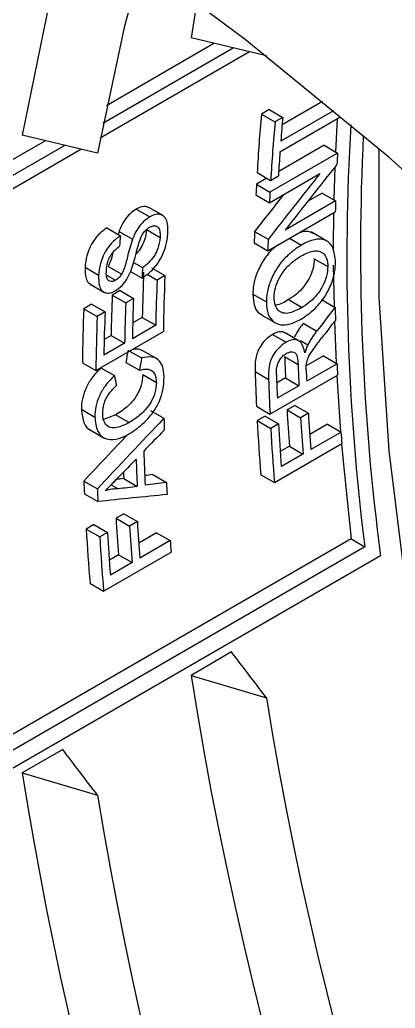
# Model space of a CAD drawing. Extents: x 16.7 to 113.1, y 4.5 to 84.5.
# Drawn here: x 75.558 to 75.951, y 64.513 to 65.547 of the extents above; entities that cross this region are included whole.
import ezdxf

# ---------------------------------------------------------------- set-up
doc = ezdxf.new("R2010")
doc.units = 0
doc.header["$MEASUREMENT"] = 0
doc.layers.add('OBJECT', color=7, linetype='CONTINUOUS')

msp = doc.modelspace()

# ---------------------------------------------------------------- linework, layer by layer
at = {"layer": 'OBJECT'}
for p, q in [((75.7425, 65.5596), (75.7373, 65.5286)), ((75.8163, 65.5099), (75.7373, 65.5286)), ((75.6487, 65.4579), (75.7613, 65.5229)), ((75.6423, 65.4238), (75.7986, 65.5141)), ((75.6451, 65.4393), (75.7816, 65.5181)), ((75.875, 65.462), (75.8327, 65.4375)), ((75.8192, 65.4535), (75.811, 65.4488)), ((75.811, 65.4488), (75.8252, 65.4406)), ((75.8192, 65.4535), (75.8334, 65.4453)), ((75.8867, 65.4523), (75.8313, 65.4204)), ((75.8334, 65.4453), (75.8252, 65.4406)), ((75.8305, 65.4093), (75.8931, 65.4454)), ((75.8904, 65.4439), (75.8885, 65.4093)), ((75.6395, 65.4078), (75.5605, 65.4266)), ((75.4013, 65.2986), (75.6048, 65.416)), ((75.4041, 65.3167), (75.5845, 65.4209)), ((75.8766, 65.4162), (75.8292, 65.3888)), ((75.8766, 65.4162), (75.8908, 65.408)), ((75.385, 65.2753), (75.6218, 65.412)), ((75.8908, 65.408), (75.82, 65.3672)), ((75.8065, 65.3875), (75.8207, 65.3794)), ((75.8195, 65.356), (75.8723, 65.3865)), ((75.8207, 65.3794), (75.8289, 65.3841)), ((75.8168, 65.3817), (75.8059, 65.3754)), ((75.8059, 65.3754), (75.82, 65.3672)), ((75.8053, 65.3642), (75.8195, 65.356)), ((75.8746, 65.3661), (75.8594, 65.3573)), ((75.8746, 65.3661), (75.8887, 65.3579)), ((75.8887, 65.3579), (75.836, 65.3274)), ((75.68, 65.3494), (75.6941, 65.3412)), ((75.7074, 65.3428), (75.6932, 65.351)), ((75.8177, 65.3057), (75.8884, 65.3465)), ((75.6491, 65.3296), (75.6633, 65.3215)), ((75.6619, 65.3259), (75.6609, 65.3228)), ((75.6619, 65.3259), (75.6761, 65.3177)), ((75.6908, 65.3278), (75.705, 65.3196)), ((75.8039, 65.3259), (75.818, 65.3177)), ((75.8796, 65.3159), (75.8631, 65.3254)), ((75.8036, 65.3139), (75.8177, 65.3057)), ((75.8405, 65.3189), (75.8529, 65.3117)), ((75.6772, 65.2935), (75.6865, 65.2881)), ((75.8664, 65.2974), (75.8806, 65.2893)), ((75.8863, 65.2908), (75.8871, 65.2472)), ((75.6263, 65.2885), (75.6405, 65.2803)), ((75.6505, 65.2894), (75.6647, 65.2812)), ((75.6739, 65.2839), (75.686, 65.2769)), ((75.6914, 65.2812), (75.7018, 65.2751)), ((75.6958, 65.288), (75.71, 65.2798)), ((75.6318, 65.2707), (75.646, 65.2625)), ((75.6489, 65.2802), (75.6583, 65.2748)), ((75.71, 65.2798), (75.7018, 65.2751)), ((75.663, 65.2641), (75.6548, 65.2593)), ((75.663, 65.2641), (75.6771, 65.2559)), ((75.802, 65.2604), (75.8162, 65.2522)), ((75.6332, 65.2499), (75.625, 65.2451)), ((75.6332, 65.2499), (75.6473, 65.2417)), ((75.6548, 65.2593), (75.669, 65.2512)), ((75.6771, 65.2559), (75.669, 65.2512)), ((75.8395, 65.2546), (75.8537, 65.2464)), ((75.8741, 65.2547), (75.8883, 65.2465)), ((75.625, 65.2451), (75.6392, 65.237)), ((75.6473, 65.2417), (75.6392, 65.237)), ((75.6863, 65.236), (75.6763, 65.2302)), ((75.6863, 65.236), (75.7004, 65.2278)), ((75.8115, 65.2384), (75.8257, 65.2302)), ((75.8549, 65.2299), (75.8691, 65.2217)), ((75.8875, 65.2318), (75.8894, 65.1879)), ((75.6377, 65.1803), (75.7084, 65.2211)), ((75.7004, 65.2278), (75.6759, 65.2137)), ((75.85, 65.2115), (75.8359, 65.2197)), ((75.6678, 65.2089), (75.646, 65.1964)), ((75.6536, 65.2171), (75.6464, 65.2129)), ((75.6536, 65.2171), (75.6678, 65.2089)), ((75.8226, 65.2181), (75.8368, 65.21)), ((75.8521, 65.2118), (75.8597, 65.2074)), ((75.673, 65.2007), (75.6856, 65.1935)), ((75.7011, 65.193), (75.6869, 65.2011)), ((75.6235, 65.1884), (75.6377, 65.1803)), ((75.6691, 65.1888), (75.6832, 65.1806)), ((75.8353, 65.195), (75.8494, 65.1868)), ((75.876, 65.1956), (75.858, 65.1852)), ((75.8902, 65.1875), (75.8585, 65.1691)), ((75.876, 65.1956), (75.8902, 65.1875)), ((75.643, 65.1831), (75.6571, 65.175)), ((75.8044, 65.1793), (75.8185, 65.1711)), ((75.6868, 65.1761), (75.701, 65.1679)), ((75.82, 65.1348), (75.8908, 65.1756)), ((75.8362, 65.1726), (75.827, 65.1673)), ((75.8362, 65.1726), (75.8503, 65.1644)), ((75.8503, 65.1644), (75.8276, 65.1513)), ((75.6225, 65.1398), (75.6366, 65.1316)), ((75.6948, 65.1386), (75.7089, 65.1304)), ((75.8059, 65.143), (75.82, 65.1348)), ((75.846, 65.1439), (75.8379, 65.1392)), ((75.8379, 65.1392), (75.852, 65.131)), ((75.846, 65.1439), (75.8602, 65.1357)), ((75.8602, 65.1357), (75.852, 65.131)), ((75.6585, 65.1341), (75.6457, 65.129)), ((75.6585, 65.1341), (75.6726, 65.1259)), ((75.8148, 65.1326), (75.8067, 65.1279)), ((75.8067, 65.1279), (75.8208, 65.1197)), ((75.8148, 65.1326), (75.829, 65.1244)), ((75.6291, 65.1197), (75.6459, 65.11)), ((75.829, 65.1244), (75.8208, 65.1197)), ((75.8802, 65.1241), (75.8616, 65.1134)), ((75.8944, 65.1159), (75.8627, 65.0976)), ((75.8802, 65.1241), (75.8944, 65.1159)), ((75.8246, 65.0631), (75.8953, 65.1039)), ((75.8403, 65.1011), (75.8308, 65.0956)), ((75.8403, 65.1011), (75.8545, 65.0929)), ((75.8545, 65.0929), (75.8319, 65.0798)), ((75.6251, 65.0647), (75.6393, 65.0566)), ((75.6668, 65.0673), (75.681, 65.0591)), ((75.6974, 65.0715), (75.7116, 65.0633)), ((75.8104, 65.0713), (75.8246, 65.0631)), ((75.6536, 65.0607), (75.661, 65.0564)), ((75.6257, 65.0514), (75.6398, 65.0432)), ((75.6669, 65.0304), (75.6588, 65.0257)), ((75.6588, 65.0257), (75.673, 65.0175)), ((75.6669, 65.0304), (75.6811, 65.0222)), ((75.6811, 65.0222), (75.673, 65.0175)), ((75.6357, 65.0191), (75.6276, 65.0144)), ((75.6276, 65.0144), (75.6418, 65.0062)), ((75.6357, 65.0191), (75.6499, 65.0109)), ((75.9051, 65.0041), (75.3707, 64.6957)), ((75.6499, 65.0109), (75.6418, 65.0062)), ((75.7013, 65.0106), (75.6826, 64.9998)), ((75.7155, 65.0024), (75.6838, 64.9841)), ((75.7013, 65.0106), (75.7155, 65.0024)), ((75.9051, 65.0041), (75.9194, 64.9959)), ((75.9194, 64.9959), (75.385, 64.6874)), ((75.9357, 64.9865), (75.4013, 64.678)), ((75.6457, 64.9495), (75.7165, 64.9903)), ((75.6614, 64.9875), (75.6518, 64.982)), ((75.6614, 64.9875), (75.6756, 64.9793)), ((75.6756, 64.9793), (75.653, 64.9663)), ((75.6315, 64.9577), (75.6457, 64.9495)), ((75.7797, 64.8858), (75.7373, 64.8613)), ((75.7373, 64.8613), (75.8163, 64.8378)), ((75.603, 64.7837), (75.5605, 64.7592)), ((75.5605, 64.7592), (75.6395, 64.7358))]:
    msp.add_line(p, q, dxfattribs=at)
at = {"layer": 'OBJECT', "flags": 128}
for points in [[(77.4914, 63.1495), (77.4899, 63.1534), (77.411, 63.3512), (77.3238, 63.5477), (77.2288, 63.742), (77.1263, 63.9334), (77.0168, 64.1211), (76.9007, 64.3044), (76.7784, 64.4825), (76.6504, 64.6546), (76.5173, 64.8202), (76.3796, 64.9785), (76.2379, 65.1289), (76.0927, 65.2708), (75.9445, 65.4036), (75.7941, 65.5268), (75.642, 65.6398), (75.5242, 65.7196)], [(75.6019, 65.6145), (75.5886, 65.5648), (75.5605, 65.4266)], [(75.6793, 65.5837), (75.6672, 65.5395), (75.6395, 65.4078)], [(75.9339, 65.4127), (75.9339, 65.2572), (75.9444, 65.0962), (75.9652, 64.9306), (75.9963, 64.7613), (76.0375, 64.5896), (76.0885, 64.4162), (76.149, 64.2424), (76.2187, 64.0692), (76.2972, 63.8976), (76.3839, 63.7286)], [(75.8878, 65.3933), (75.8875, 65.382), (75.8868, 65.359)], [(75.8866, 65.3455), (75.8863, 65.309), (75.8863, 65.3059)], [(75.89, 65.1752), (75.891, 65.1589), (75.894, 65.1162)], [(75.895, 65.1037), (75.8969, 65.082), (75.9051, 65.0041)], [(75.6665, 65.074), (75.6666, 65.0709), (75.6668, 65.0673)]]:
    msp.add_lwpolyline(points, dxfattribs=at)
at = {"layer": 'OBJECT'}
for centre, radius, start, end in [((77.8419, 65.2703), 2.0387, 174.9771, 176.704), ((77.8367, 65.2623), 2.0193, 174.9332, 176.6762), ((77.813, 65.2696), 1.9874, 174.9266, 175.6493), ((78.3215, 65.2971), 2.421, 176.6776, 187.1464), ((78.3594, 65.3062), 2.4446, 177.18, 187.5141), ((77.8798, 65.2647), 2.0544, 175.9641, 176.6693), ((77.9809, 65.2986), 2.093, 177.0037, 177.328), ((77.9353, 65.2649), 2.1323, 177.0301, 177.3313), ((77.9209, 65.2572), 2.1038, 177.0041, 177.3094), ((78.0753, 65.2949), 2.1875, 178.3499, 178.6471), ((78.0094, 65.2622), 2.2065, 178.3463, 178.6577), ((77.683, 65.1698), 2.0254, 175.7054, 176.0189), ((78.0009, 65.2542), 2.1838, 178.3326, 178.6473), ((77.7877, 65.1802), 2.1039, 177.06, 177.3654), ((77.8801, 65.1949), 2.1942, 177.691, 178.9279), ((77.8759, 65.1867), 2.1759, 177.6717, 178.9189), ((77.8942, 65.1911), 2.186, 177.6738, 179.2142), ((77.8521, 65.1759), 2.1989, 177.8263, 178.9271), ((77.8476, 65.1678), 2.1802, 177.808, 178.9182), ((77.8557, 65.1725), 2.1802, 177.808, 178.9182), ((77.8306, 65.1584), 2.2073, 177.7475, 179.2201), ((77.8227, 65.1553), 2.1771, 177.7261, 178.9187), ((78.2756, 65.2947), 2.3878, 181.1549, 181.476), ((77.8252, 65.1503), 2.1878, 177.7282, 179.2138), ((78.312, 65.2821), 2.4782, 182.0142, 182.5321), ((78.3729, 65.2981), 2.4851, 182.5528, 182.826), ((78.2843, 65.2644), 2.4814, 181.966, 182.8049), ((78.3063, 65.2739), 2.4584, 182.0305, 182.5526), ((78.3297, 65.2793), 2.4737, 182.2717, 182.5519), ((78.2797, 65.2563), 2.4626, 181.982, 182.8275), ((78.2782, 65.2606), 2.4529, 181.9708, 182.553), ((78.4166, 65.2876), 2.583, 183.2942, 184.1404), ((78.4204, 65.2842), 2.5645, 183.3206, 184.1732), ((78.1062, 65.1912), 2.398, 181.453, 181.7499), ((78.3916, 65.2701), 2.5889, 183.1502, 184.4054), ((78.4123, 65.2795), 2.5645, 183.3206, 184.1732), ((78.3861, 65.262), 2.5692, 183.1752, 184.4405), ((78.3843, 65.2661), 2.5592, 183.1738, 184.1738), ((78.4792, 65.3044), 2.5917, 184.1705, 184.4374), ((78.1477, 65.1808), 2.4614, 181.9748, 182.8058), ((78.1392, 65.1761), 2.461, 182.0574, 182.7229), ((78.0907, 65.1602), 2.4675, 182.2168, 182.526), ((78.2345, 65.1966), 2.5264, 183.0241, 183.3108), ((78.1141, 65.1532), 2.4767, 182.236, 182.5441), ((78.2551, 65.1851), 2.6012, 183.5132, 184.3556), ((78.2602, 65.1818), 2.584, 183.5413, 184.3896), ((78.2285, 65.1675), 2.6054, 183.3694, 184.6199), ((78.252, 65.1771), 2.584, 183.5413, 184.3896), ((78.2241, 65.1595), 2.5869, 183.3964, 184.6563), ((78.2217, 65.1635), 2.5764, 183.3948, 184.3907), ((78.3379, 65.2036), 2.6301, 184.3889, 184.6526), ((79.6608, 65.4811), 3.9721, 188.9776, 226.6892), ((79.6144, 65.4548), 3.8479, 189.2261, 226.5261), ((79.5, 65.3867), 3.9891, 189.0498, 222.3022), ((79.4376, 65.3527), 3.8479, 189.2261, 226.5261), ((78.9194, 65.1124), 3.7543, 188.8256, 208.9415)]:
    msp.add_arc(centre, radius, start, end, dxfattribs=at)
for centre, major_axis, ratio, start_param, end_param in [((77.4658, 64.2206), (2.7887, 3.4515), 0.442764, 1.587887, 1.607624), ((77.447, 64.2097), (2.7887, 3.4515), 0.442764, 1.587557, 1.607294), ((77.447, 64.2097), (2.8117, 3.4799), 0.442764, 1.596584, 1.607564), ((77.6741, 64.3409), (3.0118, 3.5685), 0.419395, 1.669404, 1.676158), ((77.694, 64.3523), (3.033, 3.5798), 0.41727, 1.676493, 1.681623), ((77.4004, 64.1829), (-0.6553, 2.4054), 0.687504, 0.956272, 0.962028), ((77.4004, 64.1829), (-0.6499, 2.3857), 0.687504, 0.956203, 0.962007), ((77.3781, 64.17), (-1.5378, 1.9114), 0.445009, 0.709155, 0.714959), ((77.555, 64.2721), (4.4578, 4.3823), 0.30696, 1.685397, 1.701747), ((77.5931, 64.2941), (4.7747, 4.5665), 0.289283, 1.69096, 1.695646), ((77.555, 64.2721), (4.4945, 4.4184), 0.30696, 1.690694, 1.701371), ((77.5932, 64.2941), (4.7763, 4.5675), 0.289199, 1.697391, 1.701393), ((77.1346, 64.0294), (4.9947, 0.3322), 0.23569, 1.853363, 1.855006), ((77.1347, 64.0295), (4.9943, 0.3319), 0.235696, 1.847021, 1.848807), ((77.1347, 64.0295), (4.9535, 0.3292), 0.235696, 1.846507, 1.851198), ((77.1346, 64.0294), (4.9539, 0.3295), 0.23569, 1.852902, 1.857121), ((77.1281, 64.0256), (4.6563, 0.1186), 0.238594, 1.873671, 1.890041)]:
    msp.add_ellipse(centre, major_axis=major_axis, ratio=ratio, start_param=start_param, end_param=end_param, dxfattribs=at)
for points, knots in [([(75.68, 65.3494), (75.6778, 65.3479), (75.6734, 65.3449), (75.6673, 65.3374), (75.6638, 65.3308), (75.6623, 65.3269), (75.6619, 65.3259)], [0, 0, 0, 0, 0.289942, 0.583, 0.89452, 1, 1, 1, 1]), ([(75.693, 65.3506), (75.6917, 65.3513), (75.6889, 65.3527), (75.6841, 65.3515), (75.6809, 65.3499), (75.68, 65.3494)], [0, 0, 0, 0, 0.366604, 0.816044, 1, 1, 1, 1]), ([(75.7132, 65.3248), (75.7131, 65.3292), (75.713, 65.3362), (75.7089, 65.3425), (75.7036, 65.3444), (75.6983, 65.3434), (75.6951, 65.3417), (75.6941, 65.3412)], [0, 0, 0, 0, 0.335654, 0.537028, 0.739762, 0.92442, 1, 1, 1, 1]), ([(75.6941, 65.3412), (75.692, 65.3397), (75.6875, 65.3367), (75.6814, 65.3292), (75.678, 65.3226), (75.6765, 65.3187), (75.6761, 65.3177)], [0, 0, 0, 0, 0.289935, 0.58296, 0.894469, 1, 1, 1, 1]), ([(75.6938, 65.3304), (75.6952, 65.331), (75.6978, 65.3322), (75.7011, 65.3318), (75.7037, 65.3295), (75.7051, 65.3253), (75.705, 65.3214), (75.705, 65.3196)], [0, 0, 0, 0, 0.17781, 0.356247, 0.528494, 0.771978, 1, 1, 1, 1]), ([(75.6491, 65.3296), (75.6459, 65.3273), (75.6405, 65.3233), (75.6341, 65.3147), (75.6294, 65.3052), (75.627, 65.2962), (75.6265, 65.2905), (75.6263, 65.2885)], [0, 0, 0, 0, 0.251966, 0.423411, 0.594965, 0.857642, 1, 1, 1, 1]), ([(75.6908, 65.3278), (75.6902, 65.3239), (75.6894, 65.318), (75.6853, 65.3094), (75.682, 65.3045), (75.68, 65.3028), (75.6797, 65.3025)], [0, 0, 0, 0, 0.4500403, 0.7033982, 0.9593539, 1, 1, 1, 1]), ([(75.6837, 65.3165), (75.6847, 65.3191), (75.6862, 65.3229), (75.6898, 65.3274), (75.6921, 65.3293), (75.6934, 65.3302), (75.6938, 65.3304)], [0, 0, 0, 0, 0.467311, 0.690538, 0.913377, 1, 1, 1, 1]), ([(75.686, 65.2769), (75.6892, 65.2792), (75.6956, 65.2836), (75.7038, 65.2939), (75.7097, 65.3056), (75.7124, 65.316), (75.7129, 65.3222), (75.7132, 65.3248)], [0, 0, 0, 0, 0.2158717, 0.4335014, 0.6207385, 0.8461741, 1, 1, 1, 1]), ([(75.8654, 65.3238), (75.8631, 65.3248), (75.8587, 65.3269), (75.8528, 65.3252), (75.8499, 65.3243)], [0, 0, 0, 0, 0.4996624, 1, 1, 1, 1]), ([(75.6633, 65.3215), (75.6601, 65.3191), (75.6547, 65.3151), (75.6483, 65.3065), (75.6436, 65.297), (75.6412, 65.288), (75.6407, 65.2823), (75.6405, 65.2803)], [0, 0, 0, 0, 0.25196, 0.423403, 0.594954, 0.857647, 1, 1, 1, 1]), ([(75.6761, 65.3177), (75.675, 65.3146), (75.673, 65.3085), (75.6703, 65.2981), (75.6684, 65.289), (75.6654, 65.2828), (75.6647, 65.2812)], [0, 0, 0, 0, 0.251193, 0.501935, 0.869559, 1, 1, 1, 1]), ([(75.6742, 65.2845), (75.6752, 65.2872), (75.6776, 65.294), (75.6801, 65.3046), (75.6825, 65.3125), (75.6837, 65.3165)], [0, 0, 0, 0, 0.250637, 0.625418, 1, 1, 1, 1]), ([(75.705, 65.3196), (75.7044, 65.3158), (75.7035, 65.3099), (75.6995, 65.3011), (75.6943, 65.2942), (75.6897, 65.2904), (75.687, 65.2884), (75.6865, 65.2881)], [0, 0, 0, 0, 0.333458, 0.521188, 0.710844, 0.955928, 1, 1, 1, 1]), ([(75.8285, 65.3119), (75.8266, 65.3106), (75.8212, 65.3067), (75.8132, 65.2964), (75.8062, 65.2831), (75.8025, 65.2705), (75.8022, 65.2634), (75.802, 65.2604)], [0, 0, 0, 0, 0.123171, 0.361355, 0.600465, 0.828766, 1, 1, 1, 1]), ([(75.8529, 65.3117), (75.8475, 65.3081), (75.8386, 65.302), (75.8273, 65.2884), (75.8204, 65.2749), (75.8167, 65.2624), (75.8163, 65.2553), (75.8162, 65.2522)], [0, 0, 0, 0, 0.287559, 0.481088, 0.67537, 0.860869, 1, 1, 1, 1]), ([(75.8887, 65.294), (75.8882, 65.2993), (75.8872, 65.3083), (75.8809, 65.3161), (75.872, 65.3186), (75.8622, 65.3166), (75.8554, 65.3131), (75.8529, 65.3117)], [0, 0, 0, 0, 0.262984, 0.446885, 0.631369, 0.8619, 1, 1, 1, 1]), ([(75.6487, 65.2854), (75.649, 65.2882), (75.6494, 65.2926), (75.6521, 65.2992), (75.6553, 65.3041), (75.659, 65.3078), (75.6614, 65.3096), (75.6625, 65.3104)], [0, 0, 0, 0, 0.320475, 0.50112, 0.682953, 0.852745, 1, 1, 1, 1]), ([(75.6555, 65.304), (75.6547, 65.3008), (75.6536, 65.296), (75.6513, 65.291), (75.6505, 65.2894)], [0, 0, 0, 0, 0.672247, 1, 1, 1, 1]), ([(75.8527, 65.3003), (75.8574, 65.3026), (75.8648, 65.3063), (75.8733, 65.3053), (75.8782, 65.3012), (75.8803, 65.2953), (75.8805, 65.2909), (75.8806, 65.2893)], [0, 0, 0, 0, 0.341424, 0.528139, 0.715141, 0.898311, 1, 1, 1, 1]), ([(75.8243, 65.257), (75.8246, 65.2603), (75.8251, 65.2669), (75.8294, 65.2773), (75.836, 65.2871), (75.8441, 65.2949), (75.8499, 65.2985), (75.8527, 65.3003)], [0, 0, 0, 0, 0.1970582, 0.3956122, 0.5735689, 0.8016123, 1, 1, 1, 1]), ([(75.8664, 65.2974), (75.8662, 65.2942), (75.8657, 65.2875), (75.8615, 65.2771), (75.8555, 65.2677), (75.8479, 65.2599), (75.8424, 65.2564), (75.8395, 65.2546)], [0, 0, 0, 0, 0.2025832, 0.4070727, 0.587108, 0.7845702, 1, 1, 1, 1]), ([(75.8537, 65.2347), (75.859, 65.2385), (75.868, 65.2448), (75.8788, 65.2591), (75.8854, 65.273), (75.8884, 65.2851), (75.8886, 65.2916), (75.8887, 65.294)], [0, 0, 0, 0, 0.291267, 0.492461, 0.694418, 0.886505, 1, 1, 1, 1]), ([(75.8664, 65.2974), (75.8664, 65.2975), (75.8664, 65.2975), (75.8664, 65.2975), (75.8664, 65.2975)], [0, 0, 0, 0, 0.5610637, 1, 1, 1, 1]), ([(75.6263, 65.2885), (75.6264, 65.2845), (75.6266, 65.2781), (75.629, 65.2723), (75.6313, 65.2713), (75.632, 65.2711)], [0, 0, 0, 0, 0.5392532, 0.8629101, 1, 1, 1, 1]), ([(75.6405, 65.2803), (75.6405, 65.2762), (75.6406, 65.2698), (75.6438, 65.2634), (75.6485, 65.2611), (75.6536, 65.2616), (75.657, 65.2633), (75.6583, 65.264)], [0, 0, 0, 0, 0.322737, 0.516451, 0.712292, 0.881666, 1, 1, 1, 1]), ([(75.6583, 65.2748), (75.6572, 65.2743), (75.655, 65.2732), (75.652, 65.2736), (75.6498, 65.2754), (75.6485, 65.2794), (75.6486, 65.2831), (75.6487, 65.2854)], [0, 0, 0, 0, 0.160348, 0.322051, 0.505692, 0.688699, 1, 1, 1, 1]), ([(75.6583, 65.264), (75.6606, 65.2656), (75.6649, 65.2686), (75.6706, 65.2763), (75.673, 65.2816), (75.6742, 65.2845)], [0, 0, 0, 0, 0.348848, 0.648983, 1, 1, 1, 1]), ([(75.6647, 65.2812), (75.6642, 65.2806), (75.6631, 65.2789), (75.6609, 65.2765), (75.6592, 65.2754), (75.6583, 65.2748)], [0, 0, 0, 0, 0.247919, 0.614576, 1, 1, 1, 1]), ([(75.8806, 65.2893), (75.8803, 65.286), (75.8799, 65.2794), (75.8756, 65.2689), (75.8696, 65.2596), (75.8621, 65.2518), (75.8566, 65.2482), (75.8537, 65.2464)], [0, 0, 0, 0, 0.2025831, 0.4070727, 0.587108, 0.7845702, 1, 1, 1, 1]), ([(75.802, 65.2604), (75.8024, 65.2559), (75.8031, 65.2475), (75.8073, 65.2405), (75.8109, 65.2391), (75.8118, 65.2388)], [0, 0, 0, 0, 0.474346, 0.872268, 1, 1, 1, 1]), ([(75.8162, 65.2522), (75.8165, 65.2476), (75.8172, 65.2391), (75.823, 65.2311), (75.831, 65.2275), (75.8417, 65.2285), (75.8495, 65.2326), (75.8537, 65.2347)], [0, 0, 0, 0, 0.218957, 0.402634, 0.585851, 0.776181, 1, 1, 1, 1]), ([(75.8537, 65.2464), (75.8493, 65.2441), (75.8424, 65.2405), (75.8336, 65.2398), (75.8284, 65.2432), (75.8249, 65.2488), (75.8246, 65.2542), (75.8243, 65.257)], [0, 0, 0, 0, 0.308889, 0.483301, 0.65937, 0.823551, 1, 1, 1, 1]), ([(75.8395, 65.2546), (75.835, 65.2519), (75.8302, 65.249), (75.8259, 65.2489), (75.8256, 65.2489)], [0, 0, 0, 0, 0.929066, 1, 1, 1, 1]), ([(75.8549, 65.2299), (75.8541, 65.2287), (75.8524, 65.2265), (75.8491, 65.2218), (75.847, 65.2181), (75.8455, 65.2156)], [0, 0, 0, 0, 0.250466, 0.501102, 1, 1, 1, 1]), ([(75.8357, 65.2194), (75.8353, 65.2197), (75.8336, 65.2211), (75.8294, 65.221), (75.8252, 65.2196), (75.823, 65.2183), (75.8226, 65.2181)], [0, 0, 0, 0, 0.129328, 0.525908, 0.933122, 1, 1, 1, 1]), ([(75.8691, 65.2217), (75.8682, 65.2206), (75.8665, 65.2183), (75.8632, 65.2137), (75.8611, 65.2099), (75.8597, 65.2074)], [0, 0, 0, 0, 0.2504658, 0.5011013, 1, 1, 1, 1]), ([(75.8226, 65.2181), (75.82, 65.2163), (75.8154, 65.2131), (75.81, 65.2062), (75.8065, 65.1994), (75.8042, 65.1902), (75.8043, 65.1837), (75.8044, 65.1793)], [0, 0, 0, 0, 0.224518, 0.396231, 0.537282, 0.678349, 1, 1, 1, 1]), ([(75.8368, 65.21), (75.8342, 65.2081), (75.8296, 65.2049), (75.8241, 65.198), (75.8206, 65.1913), (75.8184, 65.182), (75.8185, 65.1756), (75.8185, 65.1711)], [0, 0, 0, 0, 0.224516, 0.396226, 0.537281, 0.678348, 1, 1, 1, 1]), ([(75.8564, 65.1989), (75.8555, 65.2029), (75.8541, 65.2088), (75.8488, 65.2126), (75.8436, 65.213), (75.8394, 65.2114), (75.8371, 65.2101), (75.8368, 65.21)], [0, 0, 0, 0, 0.381142, 0.575192, 0.768685, 0.967369, 1, 1, 1, 1]), ([(75.8581, 65.1872), (75.8586, 65.1893), (75.8597, 65.194), (75.8641, 65.2009), (75.8689, 65.2076), (75.8723, 65.212), (75.874, 65.2142)], [0, 0, 0, 0, 0.2082312, 0.4715826, 0.7354665, 1, 1, 1, 1]), ([(75.6867, 65.2007), (75.6853, 65.2016), (75.6821, 65.2035), (75.6777, 65.2025), (75.6753, 65.202)], [0, 0, 0, 0, 0.44992, 1, 1, 1, 1]), ([(75.8267, 65.1762), (75.8267, 65.1787), (75.8267, 65.1826), (75.8284, 65.1884), (75.8309, 65.1926), (75.8339, 65.1962), (75.8362, 65.1977), (75.8373, 65.1984)], [0, 0, 0, 0, 0.309454, 0.485005, 0.661608, 0.828863, 1, 1, 1, 1]), ([(75.8373, 65.1984), (75.8389, 65.1991), (75.8416, 65.2003), (75.8451, 65.2), (75.8475, 65.198), (75.849, 65.1935), (75.8493, 65.1894), (75.8494, 65.1868)], [0, 0, 0, 0, 0.2107192, 0.3669782, 0.5240285, 0.7001598, 1, 1, 1, 1]), ([(75.8597, 65.2074), (75.8593, 65.2067), (75.8587, 65.2053), (75.8576, 65.2025), (75.8569, 65.2003), (75.8564, 65.1989)], [0, 0, 0, 0, 0.2504687, 0.5011038, 1, 1, 1, 1]), ([(75.7091, 65.1737), (75.7088, 65.1778), (75.7082, 65.1852), (75.7033, 65.1922), (75.6959, 65.1955), (75.6893, 65.1942), (75.6856, 65.1935)], [0, 0, 0, 0, 0.269831, 0.490787, 0.711647, 1, 1, 1, 1]), ([(75.858, 65.1812), (75.8579, 65.1817), (75.8579, 65.1827), (75.8579, 65.1847), (75.858, 65.1862), (75.8581, 65.1872)], [0, 0, 0, 0, 0.250126, 0.500364, 1, 1, 1, 1]), ([(75.643, 65.1831), (75.6396, 65.1797), (75.6335, 65.1735), (75.6268, 65.1618), (75.623, 65.1503), (75.6226, 65.1433), (75.6225, 65.1398)], [0, 0, 0, 0, 0.291781, 0.525326, 0.759024, 1, 1, 1, 1]), ([(75.6832, 65.1806), (75.6864, 65.1814), (75.6916, 65.1827), (75.6972, 65.1802), (75.7002, 65.1755), (75.7009, 65.1708), (75.701, 65.1682), (75.701, 65.1679)], [0, 0, 0, 0, 0.33578, 0.549267, 0.763136, 0.975466, 1, 1, 1, 1]), ([(75.6571, 65.175), (75.6537, 65.1715), (75.6476, 65.1654), (75.6409, 65.1536), (75.6371, 65.1422), (75.6368, 65.1352), (75.6366, 65.1316)], [0, 0, 0, 0, 0.291781, 0.525326, 0.759024, 1, 1, 1, 1]), ([(75.6868, 65.1761), (75.6865, 65.1725), (75.6859, 65.1657), (75.6815, 65.1553), (75.6744, 65.1458), (75.6665, 65.139), (75.6607, 65.1354), (75.6585, 65.1341)], [0, 0, 0, 0, 0.217152, 0.407497, 0.571609, 0.837974, 1, 1, 1, 1]), ([(75.701, 65.1679), (75.7007, 65.1643), (75.7001, 65.1575), (75.6957, 65.1471), (75.6885, 65.1376), (75.6806, 65.1308), (75.6748, 65.1273), (75.6726, 65.1259)], [0, 0, 0, 0, 0.217152, 0.407497, 0.571609, 0.837974, 1, 1, 1, 1]), ([(75.6729, 65.1143), (75.6782, 65.1179), (75.6871, 65.1239), (75.6979, 65.1364), (75.7046, 65.1483), (75.7087, 65.1612), (75.709, 65.1692), (75.7091, 65.1737)], [0, 0, 0, 0, 0.284859, 0.47883, 0.638289, 0.798142, 1, 1, 1, 1]), ([(75.6448, 65.1358), (75.645, 65.1388), (75.6453, 65.1439), (75.6485, 65.1517), (75.6531, 65.1586), (75.657, 65.1625), (75.6592, 65.1647)], [0, 0, 0, 0, 0.299276, 0.505206, 0.710817, 1, 1, 1, 1]), ([(75.6225, 65.1398), (75.6231, 65.1347), (75.6242, 65.1261), (75.6285, 65.1194), (75.6315, 65.1185), (75.6319, 65.1184)], [0, 0, 0, 0, 0.560356, 0.950531, 1, 1, 1, 1]), ([(75.6726, 65.1259), (75.6682, 65.1237), (75.6613, 65.1204), (75.6529, 65.1201), (75.6479, 65.1232), (75.6452, 65.1288), (75.6449, 65.1336), (75.6448, 65.1358)], [0, 0, 0, 0, 0.335466, 0.509876, 0.68492, 0.854404, 1, 1, 1, 1]), ([(75.6366, 65.1316), (75.6372, 65.1264), (75.6381, 65.1176), (75.6446, 65.1099), (75.6534, 65.1073), (75.6633, 65.1092), (75.6701, 65.1128), (75.6729, 65.1143)], [0, 0, 0, 0, 0.259852, 0.440786, 0.622402, 0.845934, 1, 1, 1, 1]), ([(75.6477, 65.0546), (75.65, 65.057), (75.6535, 65.0606), (75.6581, 65.0653), (75.6604, 65.0677), (75.6615, 65.0689)], [0, 0, 0, 0, 0.500005, 0.750014, 1, 1, 1, 1]), ([(75.661, 65.0564), (75.6599, 65.0564), (75.6578, 65.0565), (75.6534, 65.0561), (75.65, 65.0552), (75.6477, 65.0546)], [0, 0, 0, 0, 0.250325, 0.500795, 1, 1, 1, 1]), ([(75.8163, 64.8378), (75.81, 64.8461), (75.7978, 64.8621), (75.7856, 64.8781), (75.7797, 64.8858)], [0, 0, 0, 0, 0.5181211, 1, 1, 1, 1]), ([(75.6395, 64.7358), (75.6332, 64.7441), (75.621, 64.76), (75.6088, 64.776), (75.603, 64.7837)], [0, 0, 0, 0, 0.5181211, 1, 1, 1, 1])]:
    msp.add_open_spline(points, degree=3, knots=knots, dxfattribs=at)

doc.saveas('drawing.dxf')
